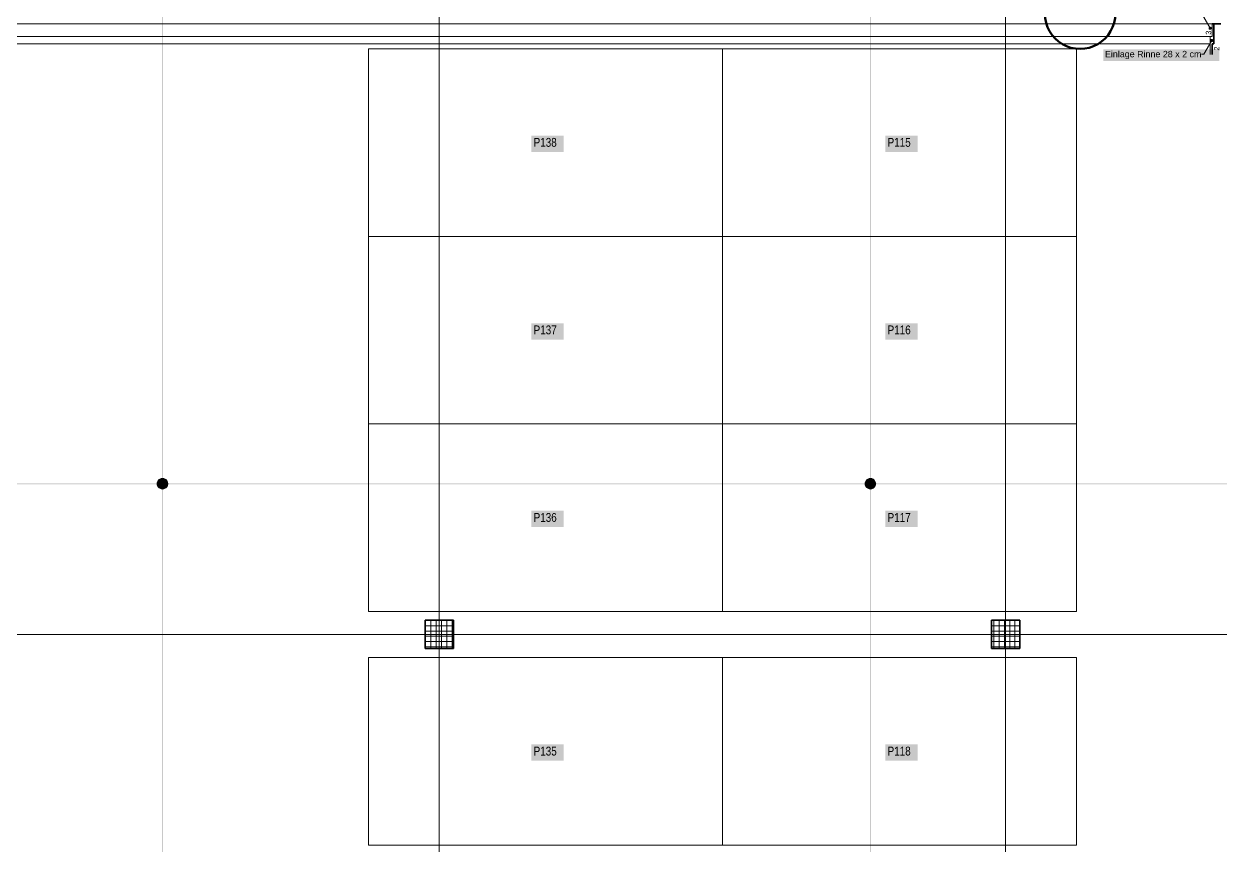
# Model space of a CAD drawing. Extents: x -1067 to 23308, y -6822 to 57810.
# Drawn here: x -582.4 to -244.5, y 212.4 to 444.4 of the extents above; entities that cross this region are included whole.
import ezdxf
from ezdxf.lldxf.tags import DXFTag

# ---------------------------------------------------------------- set-up
doc = ezdxf.new("R2010")
doc.units = 0
doc.layers.get('0').update_dxf_attribs({"lineweight": 13})
doc.layers.add('A-DETL-____-OTLN', color=5, linetype='Continuous', lineweight=9, true_color=0x0000ff)
doc.layers.add('EL01_WAN_Leitung_Potentialausgleich', color=1, linetype='fein_strichliert', lineweight=13, true_color=0xff0000)
for name, color, linetype, lineweight in [('A-FLOR-____-OTLN', 7, 'Continuous', 9), ('C-PRKG-____-IDEN', 7, 'Continuous', 5), ('C-PRKG-____-OTLN', 7, 'Continuous', 9), ('S-COLS-____-MCUT', 7, 'Continuous', 35), ('S-COLS-____-OTLN', 7, 'Continuous', 9), ('S-GRID-____-OTLN', 7, 'Continuous', 5), ('Text', 7, 'Continuous', 5)]:
    doc.layers.add(name, color=color, linetype=linetype, lineweight=lineweight)
doc.styles.get("Standard").update_dxf_attribs({"font": 'arial.ttf'})
tags = doc.linetypes.add('_Rasterlinie_', pattern=[0.375, 0.2, -0.05, 0.075, -0.05]).pattern_tags.tags
tags[10:11] = [DXFTag(74, 4), DXFTag(75, 0), DXFTag(340, '0'), DXFTag(46, 1.0), DXFTag(50, 0.0), DXFTag(44, 0.0), DXFTag(45, 0.0)]
tags[8:9] = [DXFTag(74, 4), DXFTag(75, 0), DXFTag(340, '0'), DXFTag(46, 1.0), DXFTag(50, 0.0), DXFTag(44, 0.0), DXFTag(45, 0.0)]
tags[6:7] = [DXFTag(74, 4), DXFTag(75, 0), DXFTag(340, '0'), DXFTag(46, 1.0), DXFTag(50, 0.0), DXFTag(44, 0.0), DXFTag(45, 0.0)]
tags[4:5] = [DXFTag(74, 4), DXFTag(75, 0), DXFTag(340, '0'), DXFTag(46, 1.0), DXFTag(50, 0.0), DXFTag(44, 0.0), DXFTag(45, 0.0)]
tags = doc.linetypes.add('fein_strichliert', pattern=[4, 1, -2, 1]).pattern_tags.tags
tags[8:9] = [DXFTag(74, 4), DXFTag(75, 0), DXFTag(340, '0'), DXFTag(46, 0.0), DXFTag(50, 0.0), DXFTag(44, 0.0), DXFTag(45, 0.0)]
tags[6:7] = [DXFTag(74, 4), DXFTag(75, 0), DXFTag(340, '0'), DXFTag(46, 0.0), DXFTag(50, 0.0), DXFTag(44, 0.0), DXFTag(45, 0.0)]
tags[4:5] = [DXFTag(74, 4), DXFTag(75, 0), DXFTag(340, '0'), DXFTag(46, 0.0), DXFTag(50, 0.0), DXFTag(44, 0.0), DXFTag(45, 0.0)]
tags = doc.linetypes.add('Gestrichelt', pattern=[0.1, 0.05, -0.05]).pattern_tags.tags
tags[6:7] = [DXFTag(74, 4), DXFTag(75, 0), DXFTag(340, '0'), DXFTag(46, 1.0), DXFTag(50, 0.0), DXFTag(44, 0.0), DXFTag(45, 0.0)]
tags[4:5] = [DXFTag(74, 4), DXFTag(75, 0), DXFTag(340, '0'), DXFTag(46, 1.0), DXFTag(50, 0.0), DXFTag(44, 0.0), DXFTag(45, 0.0)]

# ---------------------------------------------------------------- blocks, each defined once
blk = doc.blocks.new('Referenz-A0UJ2E68XE', base_point=(-1062.18, -175.86))
at = {"layer": 'A-DETL-____-OTLN', "color": 0, "linetype": 'Continuous', "ltscale": 0.13}
for p, q in [((-246.7, 440.79), (-246.7, 444.38)), ((-247.3, 435.78), (-247.3, 440.79)), ((-247.3, 440.79), (-246.7, 440.79))]:
    blk.add_line(p, q, dxfattribs=at)
at = {"layer": 'A-DETL-____-OTLN', "color": 0, "linetype": 'Continuous', "lineweight": 35, "ltscale": 0.35}
for p, q in [((-246.7, 444.38), (-244.3, 444.38)), ((-246.3, 438.78), (-246.3, 444.38)), ((-246.7, 435.78), (-246.7, 438.78)), ((-246.7, 438.78), (-246.3, 438.78))]:
    blk.add_line(p, q, dxfattribs=at)
at = {"layer": 'A-DETL-____-OTLN', "color": 0, "linetype": 'Gestrichelt', "ltscale": 0.13}
blk.add_line((-585.1, 438.76), (-247.3, 438.76), dxfattribs=at)
at = {"layer": 'A-FLOR-____-OTLN', "color": 0, "linetype": 'Continuous', "ltscale": 0.13}
for p, q in [((-246.7, 444.36), (-585.1, 444.36)), ((-247.3, 440.78), (-585.1, 440.78))]:
    blk.add_line(p, q, dxfattribs=at)
at = {"layer": 'C-PRKG-____-IDEN', "color": 7, "linetype": 'Continuous', "ltscale": 0.13, "true_color": 0xffffff}
for points in [[(-439.05, 408.19), (-429.98, 408.19), (-439.05, 412.78)], [(-429.98, 408.19), (-439.05, 412.78), (-429.98, 412.78)], [(-339.05, 408.19), (-329.98, 408.19), (-339.05, 412.78)], [(-329.98, 408.19), (-339.05, 412.78), (-329.98, 412.78)], [(-439.05, 355.2), (-429.98, 355.2), (-439.05, 359.79)], [(-429.98, 355.2), (-439.05, 359.79), (-429.98, 359.79)], [(-339.05, 355.2), (-329.98, 355.2), (-339.05, 359.79)], [(-329.98, 355.2), (-339.05, 359.79), (-329.98, 359.79)], [(-439.05, 302.21), (-429.98, 302.21), (-439.05, 306.81)], [(-429.98, 302.21), (-439.05, 306.81), (-429.98, 306.81)], [(-339.05, 302.21), (-329.98, 302.21), (-339.05, 306.81)], [(-329.98, 302.21), (-339.05, 306.81), (-329.98, 306.81)], [(-439.05, 236.19), (-429.98, 236.19), (-439.05, 240.78)], [(-429.98, 236.19), (-439.05, 240.78), (-429.98, 240.78)], [(-339.05, 236.19), (-329.98, 236.19), (-339.05, 240.78)], [(-329.98, 236.19), (-339.05, 240.78), (-329.98, 240.78)]]:
    blk.add_solid(points, dxfattribs=at)
at = {"layer": 'C-PRKG-____-OTLN', "color": 0, "linetype": 'Continuous', "ltscale": 0.13}
for p, q in [((-485.1, 437.34), (-385.1, 437.34)), ((-485.1, 437.34), (-485.1, 384.35)), ((-485.1, 437.34), (-485.1, 384.35)), ((-385.1, 437.34), (-485.1, 437.34)), ((-485.1, 437.34), (-385.1, 437.34)), ((-485.1, 384.35), (-485.1, 437.34)), ((-485.1, 437.34), (-485.1, 437.34)), ((-385.1, 437.34), (-385.1, 384.35)), ((-385.1, 384.35), (-385.1, 437.34)), ((-385.1, 437.34), (-385.1, 384.35)), ((-385.1, 437.34), (-385.1, 437.34)), ((-385.1, 437.34), (-385.1, 384.35)), ((-285.1, 437.34), (-385.1, 437.34)), ((-285.1, 437.34), (-385.1, 437.34)), ((-385.1, 437.34), (-385.1, 384.35)), ((-385.1, 384.35), (-385.1, 437.34)), ((-385.1, 437.34), (-285.1, 437.34)), ((-385.1, 437.34), (-385.1, 437.34)), ((-285.1, 437.34), (-285.1, 384.35)), ((-285.1, 384.35), (-285.1, 437.34)), ((-285.1, 437.34), (-285.1, 384.35)), ((-285.1, 437.34), (-285.1, 437.34)), ((-485.1, 384.35), (-385.1, 384.35)), ((-485.1, 384.35), (-485.1, 331.37)), ((-485.1, 384.35), (-485.1, 331.37)), ((-385.1, 384.35), (-485.1, 384.35)), ((-485.1, 384.35), (-385.1, 384.35)), ((-485.1, 331.37), (-485.1, 384.35)), ((-485.1, 384.35), (-485.1, 384.35)), ((-485.1, 384.35), (-385.1, 384.35)), ((-485.1, 384.35), (-385.1, 384.35)), ((-385.1, 384.35), (-485.1, 384.35)), ((-485.1, 384.35), (-485.1, 384.35)), ((-385.1, 384.35), (-385.1, 331.37)), ((-385.1, 331.37), (-385.1, 384.35)), ((-385.1, 384.35), (-385.1, 331.37)), ((-385.1, 384.35), (-385.1, 384.35)), ((-385.1, 384.35), (-385.1, 384.35)), ((-385.1, 384.35), (-385.1, 331.37)), ((-285.1, 384.35), (-385.1, 384.35)), ((-285.1, 384.35), (-385.1, 384.35)), ((-385.1, 384.35), (-385.1, 331.37)), ((-385.1, 331.37), (-385.1, 384.35)), ((-385.1, 384.35), (-285.1, 384.35)), ((-385.1, 384.35), (-385.1, 384.35)), ((-285.1, 384.35), (-385.1, 384.35)), ((-385.1, 384.35), (-285.1, 384.35)), ((-285.1, 384.35), (-385.1, 384.35)), ((-385.1, 384.35), (-385.1, 384.35)), ((-285.1, 384.35), (-285.1, 331.37)), ((-285.1, 331.37), (-285.1, 384.35)), ((-285.1, 384.35), (-285.1, 331.37)), ((-285.1, 384.35), (-285.1, 384.35)), ((-285.1, 384.35), (-285.1, 384.35)), ((-485.1, 331.37), (-485.1, 278.38)), ((-385.1, 331.37), (-485.1, 331.37)), ((-485.1, 331.37), (-485.1, 331.36)), ((-485.1, 331.37), (-385.1, 331.37)), ((-485.1, 331.36), (-485.1, 331.37)), ((-485.1, 331.36), (-385.1, 331.36)), ((-485.1, 331.36), (-485.1, 278.38)), ((-485.1, 331.36), (-385.1, 331.36)), ((-485.1, 278.38), (-485.1, 331.36)), ((-485.1, 331.36), (-385.1, 331.36)), ((-385.1, 331.36), (-485.1, 331.36)), ((-385.1, 278.38), (-385.1, 331.37)), ((-385.1, 331.36), (-385.1, 331.37)), ((-385.1, 331.36), (-385.1, 331.37)), ((-285.1, 331.37), (-385.1, 331.37)), ((-385.1, 331.37), (-385.1, 278.38)), ((-385.1, 331.37), (-385.1, 331.36)), ((-385.1, 331.37), (-285.1, 331.37)), ((-385.1, 331.37), (-385.1, 331.36)), ((-385.1, 331.36), (-385.1, 278.38)), ((-385.1, 331.36), (-385.1, 278.38)), ((-385.1, 331.36), (-385.1, 278.38)), ((-285.1, 331.36), (-385.1, 331.36)), ((-385.1, 278.38), (-385.1, 331.36)), ((-385.1, 331.36), (-285.1, 331.36)), ((-285.1, 331.36), (-385.1, 331.36)), ((-285.1, 331.36), (-385.1, 331.36)), ((-285.1, 278.38), (-285.1, 331.37)), ((-285.1, 331.36), (-285.1, 331.37)), ((-285.1, 331.37), (-285.1, 331.36)), ((-285.1, 331.36), (-285.1, 278.38)), ((-285.1, 331.36), (-285.1, 278.38)), ((-485.1, 278.38), (-385.1, 278.38)), ((-485.1, 278.38), (-385.1, 278.38)), ((-385.1, 278.38), (-485.1, 278.38)), ((-485.1, 278.38), (-485.1, 278.38)), ((-385.1, 278.38), (-385.1, 278.38)), ((-285.1, 278.38), (-385.1, 278.38)), ((-385.1, 278.38), (-285.1, 278.38)), ((-285.1, 278.38), (-385.1, 278.38)), ((-385.1, 278.38), (-385.1, 278.38)), ((-285.1, 278.38), (-285.1, 278.38)), ((-485.1, 265.34), (-385.1, 265.34)), ((-485.1, 212.36), (-485.1, 265.34)), ((-385.1, 265.34), (-485.1, 265.34)), ((-485.1, 265.34), (-485.1, 212.36)), ((-485.1, 212.36), (-485.1, 265.34)), ((-485.1, 265.34), (-385.1, 265.34)), ((-485.1, 265.34), (-485.1, 265.34)), ((-385.1, 212.36), (-385.1, 265.34)), ((-385.1, 212.36), (-385.1, 265.34)), ((-385.1, 265.34), (-385.1, 212.36)), ((-385.1, 265.34), (-385.1, 265.34)), ((-385.1, 212.36), (-385.1, 265.34)), ((-285.1, 265.34), (-385.1, 265.34)), ((-285.1, 265.34), (-385.1, 265.34)), ((-385.1, 265.34), (-385.1, 212.36)), ((-385.1, 212.36), (-385.1, 265.34)), ((-385.1, 265.34), (-285.1, 265.34)), ((-385.1, 265.34), (-385.1, 265.34)), ((-285.1, 212.36), (-285.1, 265.34)), ((-285.1, 212.36), (-285.1, 265.34)), ((-285.1, 265.34), (-285.1, 212.36)), ((-285.1, 265.34), (-285.1, 265.34)), ((-485.1, 212.36), (-385.1, 212.36)), ((-485.1, 212.36), (-385.1, 212.36)), ((-385.1, 212.36), (-485.1, 212.36)), ((-485.1, 212.36), (-485.1, 212.36)), ((-385.1, 212.36), (-385.1, 212.36)), ((-285.1, 212.36), (-385.1, 212.36)), ((-385.1, 212.36), (-285.1, 212.36)), ((-285.1, 212.36), (-385.1, 212.36)), ((-385.1, 212.36), (-385.1, 212.36)), ((-285.1, 212.36), (-285.1, 212.36))]:
    blk.add_line(p, q, dxfattribs=at)
at = {"layer": 'S-COLS-____-MCUT', "color": 0, "linetype": 'Continuous', "ltscale": 0.35}
for p, q in [((-461.1, 275.88), (-469.1, 275.88)), ((-469.1, 275.88), (-469.1, 267.88)), ((-461.1, 267.88), (-461.1, 275.88)), ((-301.1, 275.88), (-309.1, 275.88)), ((-309.1, 275.88), (-309.1, 267.88)), ((-301.1, 267.88), (-301.1, 275.88)), ((-469.1, 267.88), (-461.1, 267.88)), ((-309.1, 267.88), (-301.1, 267.88))]:
    blk.add_line(p, q, dxfattribs=at)
at = {"layer": 'S-COLS-____-OTLN', "color": 0, "linetype": 'Continuous', "ltscale": 0.13}
for p, q in [((-469.1, 275.84), (-461.1, 275.84)), ((-469.1, 274.34), (-461.1, 274.34)), ((-468.94, 267.88), (-468.94, 275.88)), ((-467.44, 267.88), (-467.44, 275.88)), ((-465.94, 267.88), (-465.94, 275.88)), ((-464.44, 267.88), (-464.44, 275.88)), ((-462.94, 267.88), (-462.94, 275.88)), ((-461.44, 267.88), (-461.44, 275.88)), ((-309.1, 275.84), (-301.1, 275.84)), ((-309.1, 274.34), (-301.1, 274.34)), ((-308.44, 267.88), (-308.44, 275.88)), ((-306.94, 267.88), (-306.94, 275.88)), ((-305.44, 267.88), (-305.44, 275.88)), ((-303.94, 267.88), (-303.94, 275.88)), ((-302.44, 267.88), (-302.44, 275.88)), ((-469.1, 272.84), (-461.1, 272.84)), ((-469.1, 271.34), (-461.1, 271.34)), ((-309.1, 272.84), (-301.1, 272.84)), ((-309.1, 271.34), (-301.1, 271.34)), ((-469.1, 269.84), (-461.1, 269.84)), ((-469.1, 268.34), (-461.1, 268.34)), ((-309.1, 269.84), (-301.1, 269.84)), ((-309.1, 268.34), (-301.1, 268.34))]:
    blk.add_line(p, q, dxfattribs=at)
at = {"layer": 'S-GRID-____-OTLN', "color": 0, "linetype": '_Rasterlinie_', "ltscale": 0.13}
for p, q in [((-465.1, -172.39), (-465.1, 546.38)), ((-305.1, -172.39), (-305.1, 546.38)), ((-1046.54, 271.88), (-144.67, 271.88))]:
    blk.add_line(p, q, dxfattribs=at)
at = {"layer": 'Text', "color": 0, "linetype": 'Continuous', "ltscale": 0.13}
for p, q in [((-247.32, 443.15), (-254.04, 454.85)), ((-247.61, 443.23), (-247.62, 443.19)), ((-247.62, 443.19), (-247.62, 443.15)), ((-247.62, 443.15), (-247.62, 443.11)), ((-247.62, 443.11), (-247.61, 443.07)), ((-247.6, 443.26), (-247.61, 443.23)), ((-247.61, 443.07), (-247.6, 443.03)), ((-247.58, 443.3), (-247.6, 443.26)), ((-247.6, 443.03), (-247.58, 443)), ((-247.56, 443.33), (-247.58, 443.3)), ((-247.58, 443), (-247.56, 442.97)), ((-247.53, 443.36), (-247.56, 443.33)), ((-247.56, 442.97), (-247.53, 442.94)), ((-247.5, 443.39), (-247.53, 443.36)), ((-247.53, 442.94), (-247.5, 442.91)), ((-247.47, 443.41), (-247.5, 443.39)), ((-247.5, 442.91), (-247.47, 442.89)), ((-247.44, 443.43), (-247.47, 443.41)), ((-247.47, 442.89), (-247.44, 442.87)), ((-247.4, 443.44), (-247.44, 443.43)), ((-247.44, 442.87), (-247.4, 442.86)), ((-247.36, 443.45), (-247.4, 443.44)), ((-247.4, 442.86), (-247.36, 442.85)), ((-247.32, 443.45), (-247.36, 443.45)), ((-247.36, 442.85), (-247.32, 442.85)), ((-247.28, 443.45), (-247.32, 443.45)), ((-247.32, 442.85), (-247.28, 442.85)), ((-247.24, 443.44), (-247.28, 443.45)), ((-247.28, 442.85), (-247.24, 442.86)), ((-247.21, 443.43), (-247.24, 443.44)), ((-247.24, 442.86), (-247.21, 442.87)), ((-247.17, 443.41), (-247.21, 443.43)), ((-247.21, 442.87), (-247.17, 442.89)), ((-247.14, 443.39), (-247.17, 443.41)), ((-247.17, 442.89), (-247.14, 442.91)), ((-247.11, 443.36), (-247.14, 443.39)), ((-247.14, 442.91), (-247.11, 442.94)), ((-247.08, 443.33), (-247.11, 443.36)), ((-247.11, 442.94), (-247.08, 442.97)), ((-247.06, 443.3), (-247.08, 443.33)), ((-247.08, 442.97), (-247.06, 443)), ((-247.05, 443.26), (-247.06, 443.3)), ((-247.06, 443), (-247.05, 443.03)), ((-247.03, 443.23), (-247.05, 443.26)), ((-247.05, 443.03), (-247.03, 443.07)), ((-247.02, 443.19), (-247.03, 443.23)), ((-247.03, 443.07), (-247.02, 443.11)), ((-247.02, 443.15), (-247.02, 443.19)), ((-247.02, 443.11), (-247.02, 443.15)), ((-246.84, 439.71), (-249.12, 435.86)), ((-247.13, 439.75), (-247.14, 439.71)), ((-247.14, 439.71), (-247.13, 439.68)), ((-247.11, 439.83), (-247.13, 439.79)), ((-247.13, 439.79), (-247.13, 439.75)), ((-247.13, 439.68), (-247.13, 439.64)), ((-247.13, 439.64), (-247.11, 439.6)), ((-247.1, 439.86), (-247.11, 439.83)), ((-247.11, 439.6), (-247.1, 439.56)), ((-247.07, 439.9), (-247.1, 439.86)), ((-247.1, 439.56), (-247.07, 439.53)), ((-247.05, 439.93), (-247.07, 439.9)), ((-247.07, 439.53), (-247.05, 439.5)), ((-247.02, 439.95), (-247.05, 439.93)), ((-247.05, 439.5), (-247.02, 439.48)), ((-246.99, 439.97), (-247.02, 439.95)), ((-247.02, 439.48), (-246.99, 439.45)), ((-246.95, 439.99), (-246.99, 439.97)), ((-246.99, 439.45), (-246.95, 439.44)), ((-246.91, 440), (-246.95, 439.99)), ((-246.95, 439.44), (-246.91, 439.42)), ((-246.88, 440.01), (-246.91, 440)), ((-246.91, 439.42), (-246.88, 439.42)), ((-246.84, 440.01), (-246.88, 440.01)), ((-246.88, 439.42), (-246.84, 439.41)), ((-246.8, 440.01), (-246.84, 440.01)), ((-246.84, 439.41), (-246.8, 439.42)), ((-246.76, 440), (-246.8, 440.01)), ((-246.8, 439.42), (-246.76, 439.42)), ((-246.72, 439.99), (-246.76, 440)), ((-246.76, 439.42), (-246.72, 439.44)), ((-246.69, 439.97), (-246.72, 439.99)), ((-246.72, 439.44), (-246.69, 439.45)), ((-246.65, 439.95), (-246.69, 439.97)), ((-246.69, 439.45), (-246.65, 439.48)), ((-246.62, 439.93), (-246.65, 439.95)), ((-246.65, 439.48), (-246.62, 439.5)), ((-246.6, 439.9), (-246.62, 439.93)), ((-246.62, 439.5), (-246.6, 439.53)), ((-246.58, 439.86), (-246.6, 439.9)), ((-246.6, 439.53), (-246.58, 439.56)), ((-246.56, 439.83), (-246.58, 439.86)), ((-246.58, 439.56), (-246.56, 439.6)), ((-246.55, 439.79), (-246.56, 439.83)), ((-246.56, 439.6), (-246.55, 439.64)), ((-246.54, 439.75), (-246.55, 439.79)), ((-246.55, 439.64), (-246.54, 439.68)), ((-246.54, 439.71), (-246.54, 439.75)), ((-246.54, 439.68), (-246.54, 439.71)), ((-249.12, 435.86), (-249.73, 435.86))]:
    blk.add_line(p, q, dxfattribs=at)
for points in [[(-247.61, 443.19), (-247.62, 443.19), (-247.61, 443.24)], [(-247.62, 443.15), (-247.62, 443.15), (-247.62, 443.19)], [(-247.61, 443.1), (-247.62, 443.1), (-247.62, 443.19)], [(-247.61, 443.06), (-247.61, 443.19), (-247.62, 443.19)], [(-247.62, 443.1), (-247.62, 443.15), (-247.62, 443.15)], [(-247.61, 443.06), (-247.61, 443.1), (-247.62, 443.1)], [(-247.59, 443.24), (-247.61, 443.24), (-247.59, 443.28)], [(-247.59, 443.06), (-247.61, 443.06), (-247.61, 443.24)], [(-247.59, 443.01), (-247.59, 443.24), (-247.61, 443.24)], [(-247.59, 443.01), (-247.59, 443.06), (-247.61, 443.06)], [(-247.56, 443.28), (-247.59, 443.28), (-247.56, 443.32)], [(-247.57, 443.01), (-247.59, 443.01), (-247.59, 443.28)], [(-247.56, 442.97), (-247.56, 443.28), (-247.59, 443.28)], [(-247.56, 442.97), (-247.57, 443.01), (-247.59, 443.01)], [(-247.53, 443.32), (-247.56, 443.32), (-247.53, 443.36)], [(-247.54, 442.97), (-247.56, 442.97), (-247.56, 443.32)], [(-247.53, 442.94), (-247.53, 443.32), (-247.56, 443.32)], [(-247.53, 442.94), (-247.54, 442.97), (-247.56, 442.97)], [(-247.5, 443.36), (-247.53, 443.36), (-247.5, 443.39)], [(-247.5, 442.94), (-247.53, 442.94), (-247.53, 443.36)], [(-247.5, 442.91), (-247.5, 443.36), (-247.53, 443.36)], [(-247.5, 442.91), (-247.5, 442.94), (-247.53, 442.94)], [(-247.46, 443.39), (-247.5, 443.39), (-247.46, 443.42)], [(-247.46, 442.91), (-247.5, 442.91), (-247.5, 443.39)], [(-247.46, 442.88), (-247.46, 443.39), (-247.5, 443.39)], [(-247.46, 442.88), (-247.46, 442.91), (-247.5, 442.91)], [(-247.41, 443.42), (-247.46, 443.42), (-247.41, 443.43)], [(-247.42, 442.88), (-247.46, 442.88), (-247.46, 443.42)], [(-247.41, 442.86), (-247.41, 443.42), (-247.46, 443.42)], [(-247.41, 442.86), (-247.42, 442.88), (-247.46, 442.88)], [(-247.37, 443.43), (-247.41, 443.43), (-247.37, 443.44)], [(-247.37, 442.86), (-247.41, 442.86), (-247.41, 443.43)], [(-247.37, 442.85), (-247.37, 443.43), (-247.41, 443.43)], [(-247.37, 442.85), (-247.37, 442.86), (-247.41, 442.86)], [(-247.32, 443.44), (-247.37, 443.44), (-247.32, 443.45)], [(-247.32, 442.85), (-247.37, 442.85), (-247.37, 443.44)], [(-247.32, 442.85), (-247.32, 443.44), (-247.37, 443.44)], [(-247.32, 442.85), (-247.32, 442.85), (-247.37, 442.85)], [(-247.28, 442.85), (-247.32, 442.85), (-247.32, 443.45)], [(-247.28, 443.44), (-247.32, 443.44), (-247.32, 443.45)], [(-247.28, 442.85), (-247.28, 443.44), (-247.32, 443.44)], [(-247.32, 442.85), (-247.28, 442.85), (-247.32, 442.85)], [(-247.23, 442.86), (-247.28, 442.86), (-247.28, 443.44)], [(-247.23, 443.43), (-247.27, 443.43), (-247.28, 443.44)], [(-247.28, 442.85), (-247.23, 442.86), (-247.28, 442.86)], [(-247.23, 442.86), (-247.23, 443.43), (-247.27, 443.43)], [(-247.19, 442.88), (-247.23, 442.88), (-247.23, 443.43)], [(-247.19, 443.42), (-247.23, 443.42), (-247.23, 443.43)], [(-247.19, 442.88), (-247.19, 443.42), (-247.23, 443.42)], [(-247.23, 442.86), (-247.19, 442.88), (-247.23, 442.88)], [(-247.15, 442.91), (-247.19, 442.91), (-247.19, 443.42)], [(-247.15, 443.39), (-247.18, 443.39), (-247.19, 443.42)], [(-247.19, 442.88), (-247.15, 442.91), (-247.19, 442.91)], [(-247.15, 442.91), (-247.15, 443.39), (-247.18, 443.39)], [(-247.11, 442.94), (-247.15, 442.94), (-247.15, 443.39)], [(-247.11, 443.36), (-247.14, 443.36), (-247.15, 443.39)], [(-247.15, 442.91), (-247.11, 442.94), (-247.15, 442.94)], [(-247.11, 442.94), (-247.11, 443.36), (-247.14, 443.36)], [(-247.08, 442.97), (-247.11, 442.97), (-247.11, 443.36)], [(-247.08, 443.32), (-247.11, 443.32), (-247.11, 443.36)], [(-247.08, 442.97), (-247.08, 443.32), (-247.11, 443.32)], [(-247.11, 442.94), (-247.08, 442.97), (-247.11, 442.97)], [(-247.05, 443.01), (-247.08, 443.01), (-247.08, 443.32)], [(-247.05, 443.28), (-247.08, 443.28), (-247.08, 443.32)], [(-247.05, 443.01), (-247.05, 443.28), (-247.08, 443.28)], [(-247.08, 442.97), (-247.05, 443.01), (-247.08, 443.01)], [(-247.04, 443.06), (-247.05, 443.06), (-247.05, 443.28)], [(-247.04, 443.24), (-247.05, 443.24), (-247.05, 443.28)], [(-247.04, 443.06), (-247.04, 443.24), (-247.05, 443.24)], [(-247.05, 443.01), (-247.04, 443.06), (-247.05, 443.06)], [(-247.03, 443.1), (-247.04, 443.1), (-247.04, 443.24)], [(-247.03, 443.19), (-247.03, 443.19), (-247.04, 443.24)], [(-247.04, 443.06), (-247.03, 443.1), (-247.04, 443.1)], [(-247.03, 443.1), (-247.03, 443.19), (-247.03, 443.19)], [(-247.02, 443.15), (-247.03, 443.15), (-247.03, 443.19)], [(-247.03, 443.1), (-247.02, 443.15), (-247.03, 443.15)], [(-247.13, 439.71), (-247.14, 439.71), (-247.13, 439.76)], [(-247.13, 439.67), (-247.13, 439.71), (-247.14, 439.71)], [(-247.12, 439.76), (-247.13, 439.76), (-247.12, 439.81)], [(-247.13, 439.67), (-247.13, 439.67), (-247.13, 439.76)], [(-247.12, 439.62), (-247.12, 439.76), (-247.13, 439.76)], [(-247.12, 439.62), (-247.13, 439.67), (-247.13, 439.67)], [(-247.1, 439.81), (-247.12, 439.81), (-247.1, 439.85)], [(-247.11, 439.62), (-247.12, 439.62), (-247.12, 439.81)], [(-247.1, 439.58), (-247.1, 439.81), (-247.12, 439.81)], [(-247.1, 439.58), (-247.11, 439.62), (-247.12, 439.62)], [(-247.08, 439.85), (-247.1, 439.85), (-247.08, 439.89)], [(-247.08, 439.58), (-247.1, 439.58), (-247.1, 439.85)], [(-247.08, 439.54), (-247.08, 439.85), (-247.1, 439.85)], [(-247.08, 439.54), (-247.08, 439.58), (-247.1, 439.58)], [(-247.05, 439.89), (-247.08, 439.89), (-247.05, 439.93)], [(-247.05, 439.54), (-247.08, 439.54), (-247.08, 439.89)], [(-247.05, 439.5), (-247.05, 439.89), (-247.08, 439.89)], [(-247.05, 439.5), (-247.05, 439.54), (-247.08, 439.54)], [(-247.01, 439.93), (-247.05, 439.93), (-247.01, 439.96)], [(-247.01, 439.5), (-247.05, 439.5), (-247.05, 439.93)], [(-247.01, 439.47), (-247.01, 439.93), (-247.05, 439.93)], [(-247.01, 439.47), (-247.01, 439.5), (-247.05, 439.5)], [(-246.97, 439.96), (-247.01, 439.96), (-246.97, 439.98)], [(-246.97, 439.47), (-247.01, 439.47), (-247.01, 439.96)], [(-246.97, 439.45), (-246.97, 439.96), (-247.01, 439.96)], [(-246.97, 439.45), (-246.97, 439.47), (-247.01, 439.47)], [(-246.93, 439.98), (-246.97, 439.98), (-246.93, 440)], [(-246.93, 439.45), (-246.97, 439.45), (-246.97, 439.98)], [(-246.93, 439.43), (-246.93, 439.98), (-246.97, 439.98)], [(-246.93, 439.43), (-246.93, 439.45), (-246.97, 439.45)], [(-246.88, 440), (-246.93, 440), (-246.88, 440.01)], [(-246.88, 439.43), (-246.93, 439.43), (-246.93, 440)], [(-246.88, 439.42), (-246.88, 440), (-246.93, 440)], [(-246.88, 439.42), (-246.88, 439.43), (-246.93, 439.43)], [(-246.84, 439.42), (-246.88, 439.42), (-246.88, 440.01)], [(-246.84, 439.41), (-246.84, 440.01), (-246.88, 440.01)], [(-246.84, 440.01), (-246.88, 440.01), (-246.84, 440.01)], [(-246.84, 439.41), (-246.84, 439.42), (-246.88, 439.42)], [(-246.79, 439.42), (-246.84, 439.42), (-246.84, 440.01)], [(-246.79, 439.42), (-246.79, 440.01), (-246.84, 440.01)], [(-246.79, 440.01), (-246.84, 440.01), (-246.84, 440.01)], [(-246.84, 439.41), (-246.79, 439.42), (-246.84, 439.42)], [(-246.74, 439.43), (-246.79, 439.43), (-246.79, 440.01)], [(-246.74, 440), (-246.79, 440), (-246.79, 440.01)], [(-246.74, 439.43), (-246.74, 440), (-246.79, 440)], [(-246.79, 439.42), (-246.74, 439.43), (-246.79, 439.43)], [(-246.7, 439.45), (-246.74, 439.45), (-246.74, 440)], [(-246.7, 439.98), (-246.74, 439.98), (-246.74, 440)], [(-246.7, 439.45), (-246.7, 439.98), (-246.74, 439.98)], [(-246.74, 439.43), (-246.7, 439.45), (-246.74, 439.45)], [(-246.66, 439.47), (-246.7, 439.47), (-246.7, 439.98)], [(-246.66, 439.96), (-246.7, 439.96), (-246.7, 439.98)], [(-246.66, 439.47), (-246.66, 439.96), (-246.7, 439.96)], [(-246.7, 439.45), (-246.66, 439.47), (-246.7, 439.47)], [(-246.62, 439.5), (-246.66, 439.5), (-246.66, 439.96)], [(-246.62, 439.93), (-246.66, 439.93), (-246.66, 439.96)], [(-246.62, 439.5), (-246.62, 439.93), (-246.66, 439.93)], [(-246.66, 439.47), (-246.62, 439.5), (-246.66, 439.5)], [(-246.59, 439.54), (-246.62, 439.54), (-246.62, 439.93)], [(-246.59, 439.89), (-246.62, 439.89), (-246.62, 439.93)], [(-246.59, 439.54), (-246.59, 439.89), (-246.62, 439.89)], [(-246.62, 439.5), (-246.59, 439.54), (-246.62, 439.54)], [(-246.57, 439.58), (-246.59, 439.58), (-246.59, 439.89)], [(-246.57, 439.85), (-246.59, 439.85), (-246.59, 439.89)], [(-246.57, 439.58), (-246.57, 439.85), (-246.59, 439.85)], [(-246.59, 439.54), (-246.57, 439.58), (-246.59, 439.58)], [(-246.55, 439.62), (-246.57, 439.62), (-246.57, 439.85)], [(-246.55, 439.81), (-246.57, 439.81), (-246.57, 439.85)], [(-246.55, 439.62), (-246.55, 439.81), (-246.57, 439.81)], [(-246.57, 439.58), (-246.55, 439.62), (-246.57, 439.62)], [(-246.54, 439.67), (-246.55, 439.67), (-246.55, 439.81)], [(-246.54, 439.76), (-246.55, 439.76), (-246.55, 439.81)], [(-246.54, 439.67), (-246.54, 439.76), (-246.55, 439.76)], [(-246.55, 439.62), (-246.54, 439.67), (-246.55, 439.67)], [(-246.54, 439.71), (-246.54, 439.71), (-246.54, 439.76)], [(-246.54, 439.67), (-246.54, 439.71), (-246.54, 439.71)]]:
    blk.add_solid(points, dxfattribs=at)
at = {"layer": 'Text', "color": 7, "linetype": 'Continuous', "ltscale": 0.13, "true_color": 0xffffff}
for points in [[(-244.74, 433.9), (-277.47, 433.9), (-244.74, 437.21)], [(-277.47, 433.9), (-244.74, 437.21), (-277.47, 437.21)], [(-244.74, 437.21), (-277.47, 437.21), (-277.47, 437.21)], [(-244.74, 433.9), (-244.74, 433.9), (-277.47, 433.9)]]:
    blk.add_solid(points, dxfattribs=at)
at = {"layer": 'C-PRKG-____-IDEN', "color": 0, "linetype": 'Continuous', "ltscale": 0.13, "char_height": 2.5, "attachment_point": 1}
for s, insert in [('{\\W0.8;\\fArial;P138}', (-438.43, 412.16)), ('{\\W0.8;\\fArial;P115}', (-338.43, 412.16)), ('{\\W0.8;\\fArial;P137}', (-438.43, 359.17)), ('{\\W0.8;\\fArial;P116}', (-338.43, 359.17)), ('{\\W0.8;\\fArial;P136}', (-438.43, 306.18)), ('{\\W0.8;\\fArial;P117}', (-338.43, 306.18)), ('{\\W0.8;\\fArial;P135}', (-438.43, 240.16)), ('{\\W0.8;\\fArial;P118}', (-338.43, 240.16))]:
    blk.add_mtext(s, dxfattribs=dict(at, insert=insert))
at = {"layer": 'Text', "color": 0, "linetype": 'Continuous', "ltscale": 0.13, "char_height": 1.5, "attachment_point": 1, "rotation": 90}
for s, insert in [('{\\fArial;3}', (-248.53, 441.31)), ('{\\fArial;2}', (-246.2, 436.84))]:
    blk.add_mtext(s, dxfattribs=dict(at, insert=insert))
at = {"layer": 'Text', "color": 0, "linetype": 'Continuous', "ltscale": 0.13, "insert": (-277.02, 436.76), "char_height": 1.8, "attachment_point": 1}
blk.add_mtext('{\\fArial;Einlage Rinne 28 x 2 cm}', dxfattribs=at)
blk = doc.blocks.new('Kreis-A0UJ2E82XE', base_point=(-294, 437.31))
at = {"color": 0, "linetype": 'ByBlock', "lineweight": -2, "ltscale": 0.5}
for p, q in [((-287.86, 456.46), (-289.03, 455.89)), ((-286.62, 456.88), (-287.86, 456.46)), ((-285.35, 457.13), (-286.62, 456.88)), ((-284.05, 457.22), (-285.35, 457.13)), ((-282.75, 457.13), (-284.05, 457.22)), ((-281.47, 456.88), (-282.75, 457.13)), ((-280.24, 456.46), (-281.47, 456.88)), ((-279.07, 455.89), (-280.24, 456.46)), ((-291.94, 453.32), (-292.67, 452.24)), ((-291.09, 454.3), (-291.94, 453.32)), ((-290.11, 455.16), (-291.09, 454.3)), ((-289.03, 455.89), (-290.11, 455.16)), ((-277.99, 455.16), (-279.07, 455.89)), ((-277.01, 454.3), (-277.99, 455.16)), ((-276.15, 453.32), (-277.01, 454.3)), ((-275.43, 452.24), (-276.15, 453.32)), ((-293.66, 449.84), (-293.92, 448.56)), ((-293.24, 451.07), (-293.66, 449.84)), ((-292.67, 452.24), (-293.24, 451.07)), ((-274.85, 451.07), (-275.43, 452.24)), ((-274.43, 449.84), (-274.85, 451.07)), ((-274.18, 448.56), (-274.43, 449.84)), ((-293.92, 448.56), (-294, 447.27)), ((-294, 447.27), (-293.92, 445.97)), ((-274.09, 447.27), (-274.18, 448.56)), ((-274.18, 445.97), (-274.09, 447.27)), ((-293.92, 445.97), (-293.66, 444.69)), ((-293.66, 444.69), (-293.24, 443.46)), ((-293.24, 443.46), (-292.67, 442.29)), ((-275.43, 442.29), (-274.85, 443.46)), ((-274.85, 443.46), (-274.43, 444.69)), ((-274.43, 444.69), (-274.18, 445.97)), ((-292.67, 442.29), (-291.94, 441.21)), ((-291.94, 441.21), (-291.09, 440.23)), ((-291.09, 440.23), (-290.11, 439.37)), ((-290.11, 439.37), (-289.03, 438.65)), ((-279.07, 438.65), (-277.99, 439.37)), ((-277.99, 439.37), (-277.01, 440.23)), ((-277.01, 440.23), (-276.15, 441.21)), ((-276.15, 441.21), (-275.43, 442.29)), ((-289.03, 438.65), (-287.86, 438.07)), ((-287.86, 438.07), (-286.62, 437.65)), ((-286.62, 437.65), (-285.35, 437.4)), ((-285.35, 437.4), (-284.05, 437.31)), ((-284.05, 437.31), (-282.75, 437.4)), ((-282.75, 437.4), (-281.47, 437.65)), ((-281.47, 437.65), (-280.24, 438.07)), ((-280.24, 438.07), (-279.07, 438.65))]:
    blk.add_line(p, q, dxfattribs=at)
blk = doc.blocks.new('Polylinie-A0UJ2E84XE', base_point=(-688.09, 314.3))
at = {"color": 0, "linetype": 'ByBlock', "lineweight": -2, "ltscale": 0.13}
for points in [[(-688.09, 314.3), (198.84, 314.3), (-688.09, 314.6)], [(198.84, 314.3), (-688.09, 314.6), (198.84, 314.6)]]:
    blk.add_solid(points, dxfattribs=at)
blk = doc.blocks.new('Anschlusspunkt-A0UJ2E8GXE', base_point=(-544.79, 312.95))
at = {"color": 0, "linetype": 'ByBlock', "lineweight": -2, "ltscale": 0.13}
for p, q in [((-544.78, 314.65), (-544.79, 314.45)), ((-544.79, 314.45), (-544.78, 314.26)), ((-544.74, 314.84), (-544.78, 314.65)), ((-544.68, 315.03), (-544.74, 314.84)), ((-544.59, 315.2), (-544.68, 315.03)), ((-544.48, 315.37), (-544.59, 315.2)), ((-544.35, 315.51), (-544.48, 315.37)), ((-544.21, 315.64), (-544.35, 315.51)), ((-544.04, 315.75), (-544.21, 315.64)), ((-543.87, 315.84), (-544.04, 315.75)), ((-543.68, 315.9), (-543.87, 315.84)), ((-543.49, 315.94), (-543.68, 315.9)), ((-543.29, 315.95), (-543.49, 315.94)), ((-543.1, 315.94), (-543.29, 315.95)), ((-542.9, 315.9), (-543.1, 315.94)), ((-542.72, 315.84), (-542.9, 315.9)), ((-542.54, 315.75), (-542.72, 315.84)), ((-542.38, 315.64), (-542.54, 315.75)), ((-542.23, 315.51), (-542.38, 315.64)), ((-542.1, 315.37), (-542.23, 315.51)), ((-541.99, 315.2), (-542.1, 315.37)), ((-541.91, 315.03), (-541.99, 315.2)), ((-541.84, 314.84), (-541.91, 315.03)), ((-541.81, 314.65), (-541.84, 314.84)), ((-541.79, 314.45), (-541.81, 314.65)), ((-541.81, 314.26), (-541.79, 314.45)), ((-544.78, 314.26), (-544.74, 314.07)), ((-544.74, 314.07), (-544.68, 313.88)), ((-544.68, 313.88), (-544.59, 313.7)), ((-544.59, 313.7), (-544.48, 313.54)), ((-544.48, 313.54), (-544.35, 313.39)), ((-544.35, 313.39), (-544.21, 313.26)), ((-544.21, 313.26), (-544.04, 313.16)), ((-544.04, 313.16), (-543.87, 313.07)), ((-543.87, 313.07), (-543.68, 313.01)), ((-543.68, 313.01), (-543.49, 312.97)), ((-543.49, 312.97), (-543.29, 312.95)), ((-543.29, 312.95), (-543.1, 312.97)), ((-543.1, 312.97), (-542.9, 313.01)), ((-542.9, 313.01), (-542.72, 313.07)), ((-542.72, 313.07), (-542.54, 313.16)), ((-542.54, 313.16), (-542.38, 313.26)), ((-542.38, 313.26), (-542.23, 313.39)), ((-542.23, 313.39), (-542.1, 313.54)), ((-542.1, 313.54), (-541.99, 313.7)), ((-541.99, 313.7), (-541.91, 313.88)), ((-541.91, 313.88), (-541.84, 314.07)), ((-541.84, 314.07), (-541.81, 314.26))]:
    blk.add_line(p, q, dxfattribs=at)
for points in [[(-541.79, 314.45), (-544.79, 314.45), (-541.84, 314.84)], [(-544.79, 314.45), (-541.84, 314.84), (-544.74, 314.84)], [(-544.74, 314.07), (-541.79, 314.45), (-544.79, 314.45)], [(-541.84, 314.85), (-544.74, 314.85), (-541.99, 315.2)], [(-544.74, 314.85), (-541.99, 315.2), (-544.6, 315.2)], [(-541.84, 314.84), (-544.74, 314.84), (-541.84, 314.85)], [(-544.74, 314.84), (-541.84, 314.85), (-544.74, 314.85)], [(-541.84, 314.07), (-544.74, 314.07), (-541.79, 314.45)], [(-541.99, 315.2), (-544.6, 315.2), (-542, 315.21)], [(-544.6, 315.2), (-542, 315.21), (-544.58, 315.21)], [(-542, 315.21), (-544.58, 315.21), (-542.23, 315.51)], [(-544.58, 315.21), (-542.23, 315.51), (-544.36, 315.51)], [(-542.23, 315.51), (-544.36, 315.51), (-542.24, 315.52)], [(-544.36, 315.51), (-542.24, 315.52), (-544.34, 315.52)], [(-542.24, 315.52), (-544.34, 315.52), (-542.53, 315.74)], [(-544.34, 315.52), (-542.53, 315.74), (-544.06, 315.74)], [(-542.53, 315.74), (-544.06, 315.74), (-542.56, 315.76)], [(-544.06, 315.74), (-542.56, 315.76), (-544.02, 315.76)], [(-542.56, 315.76), (-544.02, 315.76), (-542.9, 315.9)], [(-544.02, 315.76), (-542.9, 315.9), (-543.7, 315.9)], [(-542.9, 315.9), (-543.7, 315.9), (-542.92, 315.91)], [(-543.7, 315.9), (-542.92, 315.91), (-543.63, 315.91)], [(-542.92, 315.91), (-543.63, 315.91), (-543.32, 315.95)], [(-541.84, 314.06), (-544.74, 314.06), (-541.84, 314.07)], [(-544.74, 314.06), (-541.84, 314.07), (-544.74, 314.07)], [(-544.6, 313.71), (-541.84, 314.06), (-544.74, 314.06)], [(-541.99, 313.71), (-544.6, 313.71), (-541.84, 314.06)], [(-544.58, 313.7), (-541.99, 313.71), (-544.6, 313.71)], [(-542, 313.7), (-544.58, 313.7), (-541.99, 313.71)], [(-544.36, 313.4), (-542, 313.7), (-544.58, 313.7)], [(-542.23, 313.4), (-544.36, 313.4), (-542, 313.7)], [(-544.34, 313.38), (-542.23, 313.4), (-544.36, 313.4)], [(-542.24, 313.38), (-544.34, 313.38), (-542.23, 313.4)], [(-544.06, 313.16), (-542.24, 313.38), (-544.34, 313.38)], [(-542.53, 313.16), (-544.06, 313.16), (-542.24, 313.38)], [(-544.02, 313.15), (-542.53, 313.16), (-544.06, 313.16)], [(-542.56, 313.15), (-544.02, 313.15), (-542.53, 313.16)], [(-543.7, 313.01), (-542.56, 313.15), (-544.02, 313.15)], [(-542.9, 313.01), (-543.7, 313.01), (-542.56, 313.15)], [(-543.63, 313), (-542.9, 313.01), (-543.7, 313.01)], [(-542.92, 313), (-543.63, 313), (-542.9, 313.01)], [(-543.32, 312.95), (-542.92, 313), (-543.63, 313)]]:
    blk.add_solid(points, dxfattribs=at)
blk = doc.blocks.new('Anschlusspunkt-A0UJ2E9GXE', base_point=(-344.79, 312.95))
at = {"color": 0, "linetype": 'ByBlock', "lineweight": -2, "ltscale": 0.13}
for p, q in [((-344.78, 314.65), (-344.79, 314.45)), ((-344.79, 314.45), (-344.78, 314.26)), ((-344.74, 314.84), (-344.78, 314.65)), ((-344.68, 315.03), (-344.74, 314.84)), ((-344.59, 315.2), (-344.68, 315.03)), ((-344.48, 315.37), (-344.59, 315.2)), ((-344.35, 315.51), (-344.48, 315.37)), ((-344.21, 315.64), (-344.35, 315.51)), ((-344.04, 315.75), (-344.21, 315.64)), ((-343.87, 315.84), (-344.04, 315.75)), ((-343.68, 315.9), (-343.87, 315.84)), ((-343.49, 315.94), (-343.68, 315.9)), ((-343.29, 315.95), (-343.49, 315.94)), ((-343.1, 315.94), (-343.29, 315.95)), ((-342.9, 315.9), (-343.1, 315.94)), ((-342.72, 315.84), (-342.9, 315.9)), ((-342.54, 315.75), (-342.72, 315.84)), ((-342.38, 315.64), (-342.54, 315.75)), ((-342.23, 315.51), (-342.38, 315.64)), ((-342.1, 315.37), (-342.23, 315.51)), ((-341.99, 315.2), (-342.1, 315.37)), ((-341.91, 315.03), (-341.99, 315.2)), ((-341.84, 314.84), (-341.91, 315.03)), ((-341.81, 314.65), (-341.84, 314.84)), ((-341.79, 314.45), (-341.81, 314.65)), ((-341.81, 314.26), (-341.79, 314.45)), ((-344.78, 314.26), (-344.74, 314.07)), ((-344.74, 314.07), (-344.68, 313.88)), ((-344.68, 313.88), (-344.59, 313.7)), ((-344.59, 313.7), (-344.48, 313.54)), ((-344.48, 313.54), (-344.35, 313.39)), ((-344.35, 313.39), (-344.21, 313.26)), ((-344.21, 313.26), (-344.04, 313.16)), ((-344.04, 313.16), (-343.87, 313.07)), ((-343.87, 313.07), (-343.68, 313.01)), ((-343.68, 313.01), (-343.49, 312.97)), ((-343.49, 312.97), (-343.29, 312.95)), ((-343.29, 312.95), (-343.1, 312.97)), ((-343.1, 312.97), (-342.9, 313.01)), ((-342.9, 313.01), (-342.72, 313.07)), ((-342.72, 313.07), (-342.54, 313.16)), ((-342.54, 313.16), (-342.38, 313.26)), ((-342.38, 313.26), (-342.23, 313.39)), ((-342.23, 313.39), (-342.1, 313.54)), ((-342.1, 313.54), (-341.99, 313.7)), ((-341.99, 313.7), (-341.91, 313.88)), ((-341.91, 313.88), (-341.84, 314.07)), ((-341.84, 314.07), (-341.81, 314.26))]:
    blk.add_line(p, q, dxfattribs=at)
for points in [[(-341.79, 314.45), (-344.79, 314.45), (-341.84, 314.84)], [(-344.79, 314.45), (-341.84, 314.84), (-344.74, 314.84)], [(-344.74, 314.07), (-341.79, 314.45), (-344.79, 314.45)], [(-341.84, 314.85), (-344.74, 314.85), (-341.99, 315.2)], [(-344.74, 314.85), (-341.99, 315.2), (-344.6, 315.2)], [(-341.84, 314.84), (-344.74, 314.84), (-341.84, 314.85)], [(-344.74, 314.84), (-341.84, 314.85), (-344.74, 314.85)], [(-341.84, 314.07), (-344.74, 314.07), (-341.79, 314.45)], [(-341.99, 315.2), (-344.6, 315.2), (-342, 315.21)], [(-344.6, 315.2), (-342, 315.21), (-344.58, 315.21)], [(-342, 315.21), (-344.58, 315.21), (-342.23, 315.51)], [(-344.58, 315.21), (-342.23, 315.51), (-344.36, 315.51)], [(-342.23, 315.51), (-344.36, 315.51), (-342.24, 315.52)], [(-344.36, 315.51), (-342.24, 315.52), (-344.34, 315.52)], [(-342.24, 315.52), (-344.34, 315.52), (-342.53, 315.74)], [(-344.34, 315.52), (-342.53, 315.74), (-344.06, 315.74)], [(-342.53, 315.74), (-344.06, 315.74), (-342.56, 315.76)], [(-344.06, 315.74), (-342.56, 315.76), (-344.02, 315.76)], [(-342.56, 315.76), (-344.02, 315.76), (-342.9, 315.9)], [(-344.02, 315.76), (-342.9, 315.9), (-343.7, 315.9)], [(-342.9, 315.9), (-343.7, 315.9), (-342.92, 315.91)], [(-343.7, 315.9), (-342.92, 315.91), (-343.63, 315.91)], [(-342.92, 315.91), (-343.63, 315.91), (-343.32, 315.95)], [(-341.84, 314.06), (-344.74, 314.06), (-341.84, 314.07)], [(-344.74, 314.06), (-341.84, 314.07), (-344.74, 314.07)], [(-344.6, 313.71), (-341.84, 314.06), (-344.74, 314.06)], [(-341.99, 313.71), (-344.6, 313.71), (-341.84, 314.06)], [(-344.58, 313.7), (-341.99, 313.71), (-344.6, 313.71)], [(-342, 313.7), (-344.58, 313.7), (-341.99, 313.71)], [(-344.36, 313.4), (-342, 313.7), (-344.58, 313.7)], [(-342.23, 313.4), (-344.36, 313.4), (-342, 313.7)], [(-344.34, 313.38), (-342.23, 313.4), (-344.36, 313.4)], [(-342.24, 313.38), (-344.34, 313.38), (-342.23, 313.4)], [(-344.06, 313.16), (-342.24, 313.38), (-344.34, 313.38)], [(-342.53, 313.16), (-344.06, 313.16), (-342.24, 313.38)], [(-344.02, 313.15), (-342.53, 313.16), (-344.06, 313.16)], [(-342.56, 313.15), (-344.02, 313.15), (-342.53, 313.16)], [(-343.7, 313.01), (-342.56, 313.15), (-344.02, 313.15)], [(-342.9, 313.01), (-343.7, 313.01), (-342.56, 313.15)], [(-343.63, 313), (-342.9, 313.01), (-343.7, 313.01)], [(-342.92, 313), (-343.63, 313), (-342.9, 313.01)], [(-343.32, 312.95), (-342.92, 313), (-343.63, 313)]]:
    blk.add_solid(points, dxfattribs=at)

msp = doc.modelspace()

# ---------------------------------------------------------------- linework, layer by layer
at = {"layer": 'EL01_WAN_Leitung_Potentialausgleich', "linetype": 'ByBlock', "ltscale": 0.13}
for points in [[(-543.44, -172.39), (-543.14, -172.39), (-543.44, 473.38)], [(-543.14, -172.39), (-543.44, 473.38), (-543.14, 473.38)], [(-343.44, -172.39), (-343.14, -172.39), (-343.44, 473.38)], [(-343.14, -172.39), (-343.44, 473.38), (-343.14, 473.38)]]:
    msp.add_solid(points, dxfattribs=at)

# ---------------------------------------------------------------- block references
at = {"color": 9, "lineweight": 25, "ltscale": 0.25, "true_color": 0xc0c0c0}
msp.add_blockref('Referenz-A0UJ2E68XE', (-1062.18, -175.86), dxfattribs=at)
at = {"layer": 'EL01_WAN_Leitung_Potentialausgleich', "linetype": 'ByBlock', "lineweight": 50, "ltscale": 0.5}
msp.add_blockref('Kreis-A0UJ2E82XE', (-294, 437.31), dxfattribs=at)
at = {"layer": 'EL01_WAN_Leitung_Potentialausgleich', "linetype": 'ByBlock', "ltscale": 0.13}
for name, p in [('Polylinie-A0UJ2E84XE', (-688.09, 314.3)), ('Anschlusspunkt-A0UJ2E8GXE', (-544.79, 312.95)), ('Anschlusspunkt-A0UJ2E9GXE', (-344.79, 312.95))]:
    msp.add_blockref(name, p, dxfattribs=at)

doc.saveas('drawing.dxf')
